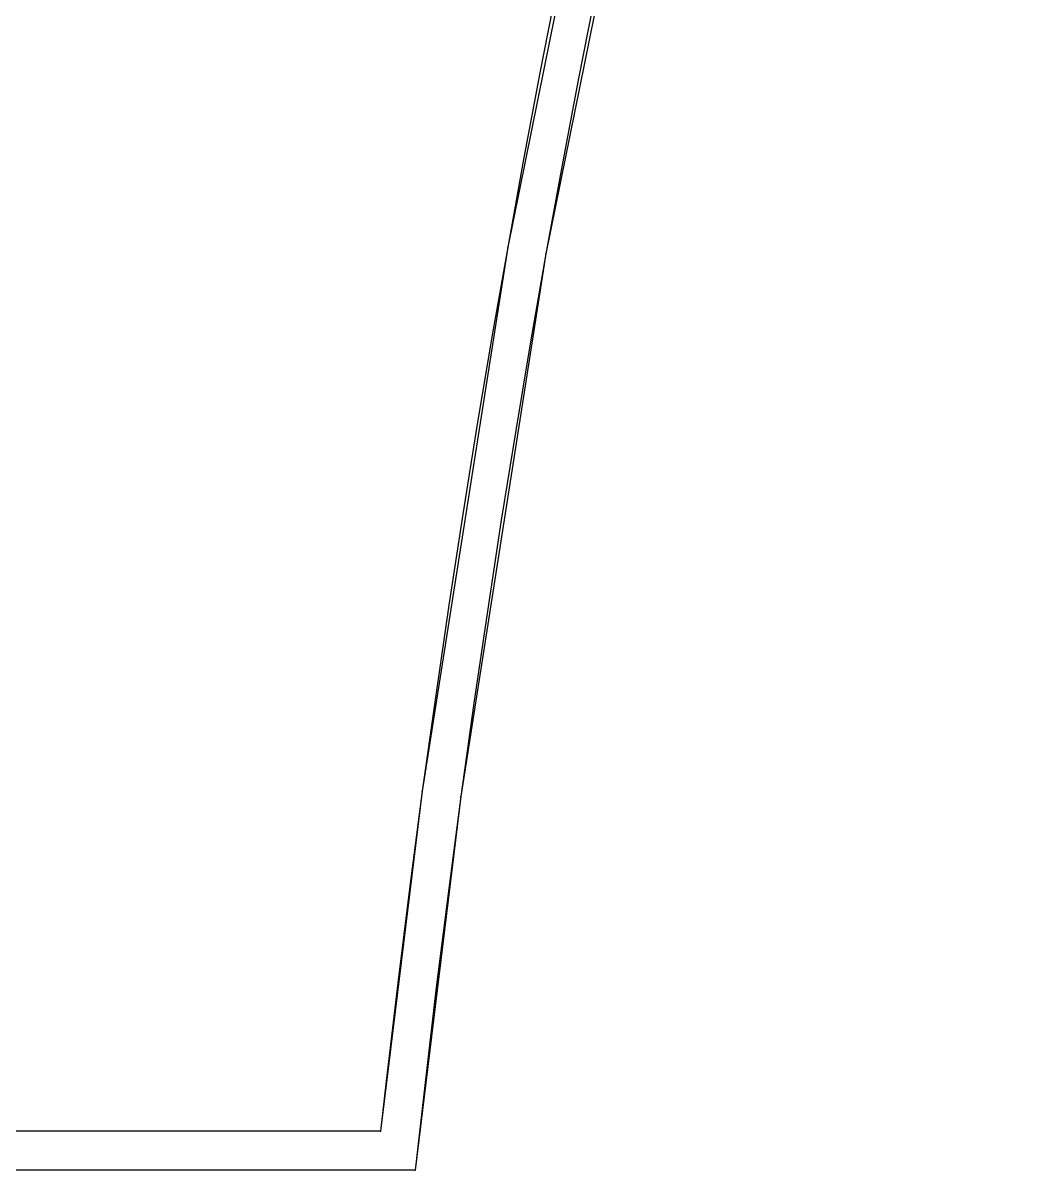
# Model space of a CAD drawing. Extents: x 0 to 1211, y -69 to 1230.
# Drawn here: x 719.7 to 900.5, y 607.9 to 814.2 of the extents above; entities that cross this region are included whole.
import ezdxf

# ---------------------------------------------------------------- set-up
doc = ezdxf.new("R2010")
doc.units = 0
for name, color, linetype in [('1', 7, 'CONTINUOUS'), ('14', 7, 'CONTINUOUS'), ('2', 7, 'CONTINUOUS'), ('3', 7, 'CONTINUOUS'), ('84', 7, 'CONTINUOUS'), ('87', 7, 'CONTINUOUS')]:
    doc.layers.add(name, color=color, linetype=linetype)

# ---------------------------------------------------------------- blocks, each defined once
blk = doc.blocks.new('piece_Detail_s500-119_M')
at = {"layer": '1'}
blk.add_lwpolyline([(644.49, 607.91), (644.26, 1230.05), (680.89, 1221.06), (708.46, 1211.5), (730.61, 1202.11), (751.49, 1191.76), (787.11, 1174.11), (817.45, 1160.7), (843.59, 1149.57), (870.78, 1142.74), (884.67, 1141.02), (900.54, 1140.31), (867.47, 1013.19), (837.23, 888.36), (813.81, 772.7), (798.5, 675.12), (790.3, 607.91)], close=True, dxfattribs=at)
at = {"layer": '14'}
blk.add_lwpolyline([(651.48, 614.92), (651.26, 1221.32), (678.94, 1214.34), (705.82, 1205.01), (727.68, 1195.75), (748.34, 1185.51), (784.19, 1167.75), (814.59, 1154.31), (833.92, 1145.65), (864.95, 1136.69), (879.22, 1134.5), (891.55, 1133.63), (860.68, 1014.92), (830.4, 889.89), (806.92, 773.93), (791.56, 676.06), (784.04, 614.92)], close=True, dxfattribs=at)
at = {"layer": '2'}
for p in [(784.04, 614.92), (790.3, 607.91)]:
    blk.add_point(p, dxfattribs=at)
at = {"layer": '3'}
for p in [(806.92, 773.93), (813.81, 772.7), (791.56, 676.06), (798.5, 675.12)]:
    blk.add_point(p, dxfattribs=at)
at = {"layer": '84'}
blk.add_lwpolyline([(824.14, 827.1), (819.59, 803.92), (816.65, 788.37), (813.81, 772.7), (811.04, 756.9), (808.36, 740.94), (805.77, 724.8), (803.26, 708.46), (800.84, 691.91), (798.5, 675.12), (796.25, 658.06), (794.08, 640.73), (792, 623.09), (790.3, 607.91), (644.49, 607.91)], dxfattribs=at)
at = {"layer": '87'}
blk.add_lwpolyline([(817.28, 828.48), (812.72, 805.25), (809.77, 789.65), (806.92, 773.93), (804.14, 758.08), (801.45, 742.07), (798.85, 725.89), (796.34, 709.5), (793.91, 692.9), (791.56, 676.06), (789.31, 658.96), (787.14, 641.57), (785.05, 623.89), (784.04, 614.92), (651.48, 614.92)], dxfattribs=at)

msp = doc.modelspace()

# ---------------------------------------------------------------- block references
at = {"layer": '1'}
msp.add_blockref('piece_Detail_s500-119_M', (0, 0), dxfattribs=at)

doc.saveas('drawing.dxf')
